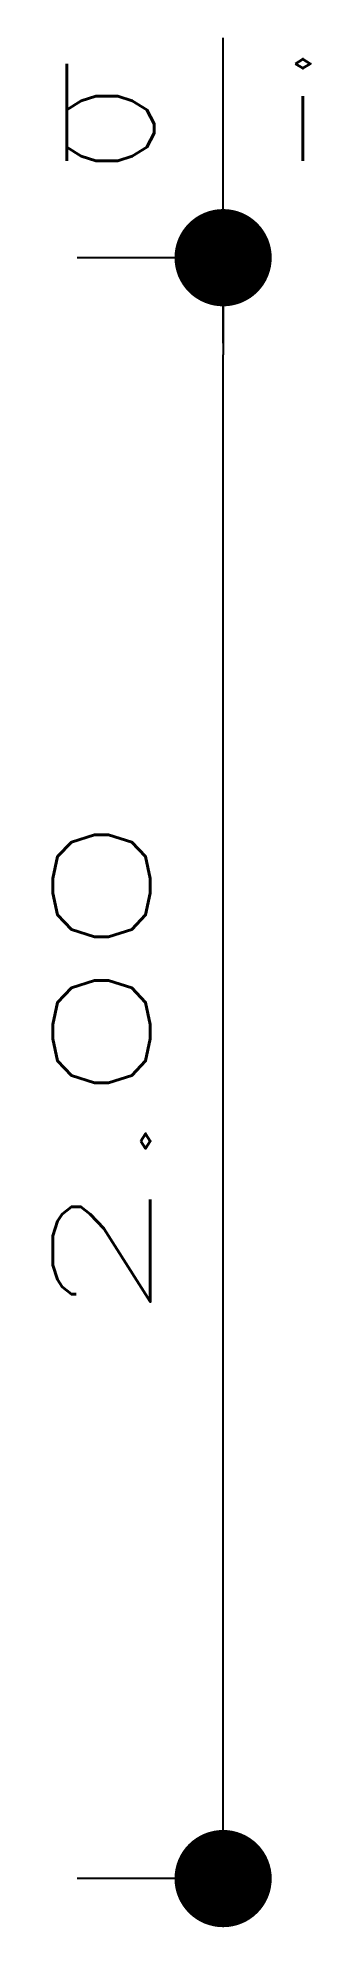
# Model space of a CAD drawing. Extents: x 1.21 to 1.54, y 0.84 to 3.17.
import ezdxf

# ---------------------------------------------------------------- set-up
doc = ezdxf.new("R2010")
doc.units = 0
doc.header["$MEASUREMENT"] = 0
doc.layers.get('0').update_dxf_attribs({"linetype": 'CONTINUOUS'})
doc.layers.get('DEFPOINTS').update_dxf_attribs({"linetype": 'CONTINUOUS'})
doc.layers.add('LCOTAS', color=1, linetype='CONTINUOUS')
doc.styles.add('ROMANS', font='romans', dxfattribs={"width": 1.75, "height": 0.12})
doc.styles.get("Standard").update_dxf_attribs({"font": 'txt.shx', "width": 1.75, "height": 0.12})
doc.dimstyles.get("Standard").update_dxf_attribs({"dimtxt": 0.18, "dimasz": 0.18, "dimexe": 0.18, "dimexo": 0.0625, "dimgap": 0.09, "dimtad": 0, "dimtih": 1, "dimtoh": 1, "dimdec": 4, "dimzin": 0, "dimtxsty": 'STANDARD', "dimcen": 0.09, "dimazin": 3, "dimtfac": 1, "dimtdec": 4, "dimtofl": 0, "dimtmove": 0, "dimatfit": 3, "dimtolj": 1, "dimtzin": 0})

# ---------------------------------------------------------------- blocks, each defined once
blk = doc.blocks.new('DOT')
at = {"color": 0, "linetype": 'BYBLOCK'}
blk.add_line((-0.5, 0), (-1, 0), dxfattribs=at)
at = {"color": 0, "linetype": 'BYBLOCK', "const_width": 0.5}
blk.add_lwpolyline([(-0.25, 0, 1), (0.25, 0, 1)], format="xyb", close=True, dxfattribs=at)
blk = doc.blocks.new('*D1')
at = {"color": 0, "linetype": 'BYBLOCK'}
for p, q in [((42.4137, 32.9), (42.255, 32.9)), ((42.435, 31.02), (42.435, 32.78)), ((42.4137, 30.9), (42.255, 30.9))]:
    blk.add_line(p, q, dxfattribs=at)
at = {"layer": 'DEFPOINTS', "color": 0, "linetype": 'BYBLOCK'}
for p in [(42.435, 32.9), (42.4737, 32.9), (42.4737, 30.9)]:
    blk.add_point(p, dxfattribs=at)
at = {"color": 0, "linetype": 'BYBLOCK', "xscale": 0.12, "yscale": 0.12, "zscale": 0.12}
for p, rotation in [((42.435, 32.9), 90), ((42.435, 30.9), 270)]:
    blk.add_blockref('DOT', p, dxfattribs=dict(at, rotation=rotation))
at = {"color": 2, "linetype": 'BYBLOCK', "insert": (42.285, 31.9), "char_height": 0.12, "attachment_point": 5, "rotation": 90}
blk.add_mtext('\\A1;2.00', dxfattribs=at)
blk = doc.blocks.new('_DOT')
at = {"color": 0, "linetype": 'BYBLOCK'}
blk.add_line((-0.5, 0), (-1, 0), dxfattribs=at)
at = {"color": 0, "linetype": 'BYBLOCK', "const_width": 0.5}
blk.add_lwpolyline([(-0.25, 0, 1), (0.25, 0, 1)], format="xyb", close=True, dxfattribs=at)

msp = doc.modelspace()

# ---------------------------------------------------------------- linework, layer by layer
at = {"layer": 'LCOTAS'}
msp.add_line((1.435, 2.7947), (1.435, 3.1713), dxfattribs=at)

# ---------------------------------------------------------------- texts
at = {"layer": 'LCOTAS', "color": 2, "style": 'ROMANS', "width": 1.75}
for s, p in [('b', (1.2059, 3.0194)), ('i', (1.4975, 3.0194))]:
    msp.add_text(s, height=0.12, dxfattribs=at).set_placement(p)

# ---------------------------------------------------------------- dimensions: what is measured, and where the dimension line sits
at = {"layer": 'LCOTAS'}
dim = msp.add_linear_dim(base=(1.435, 2.9), p1=(1.4737, 0.9), p2=(1.4737, 2.9), angle=90, dimstyle='STANDARD', override={"dimtxt": 0.15, "dimasz": 0.12, "dimexo": 0.06, "dimtad": 1, "dimtih": 0, "dimdec": 2, "dimblk": 'DOT', "dimclrt": 2, "dimtdec": 2}, dxfattribs=at)
dim.commit()
dim.dimension.update_dxf_attribs({"geometry": '*D1', "text_midpoint": (1.285, 1.9), "insert": (-41, -30)})

doc.saveas('drawing.dxf')
